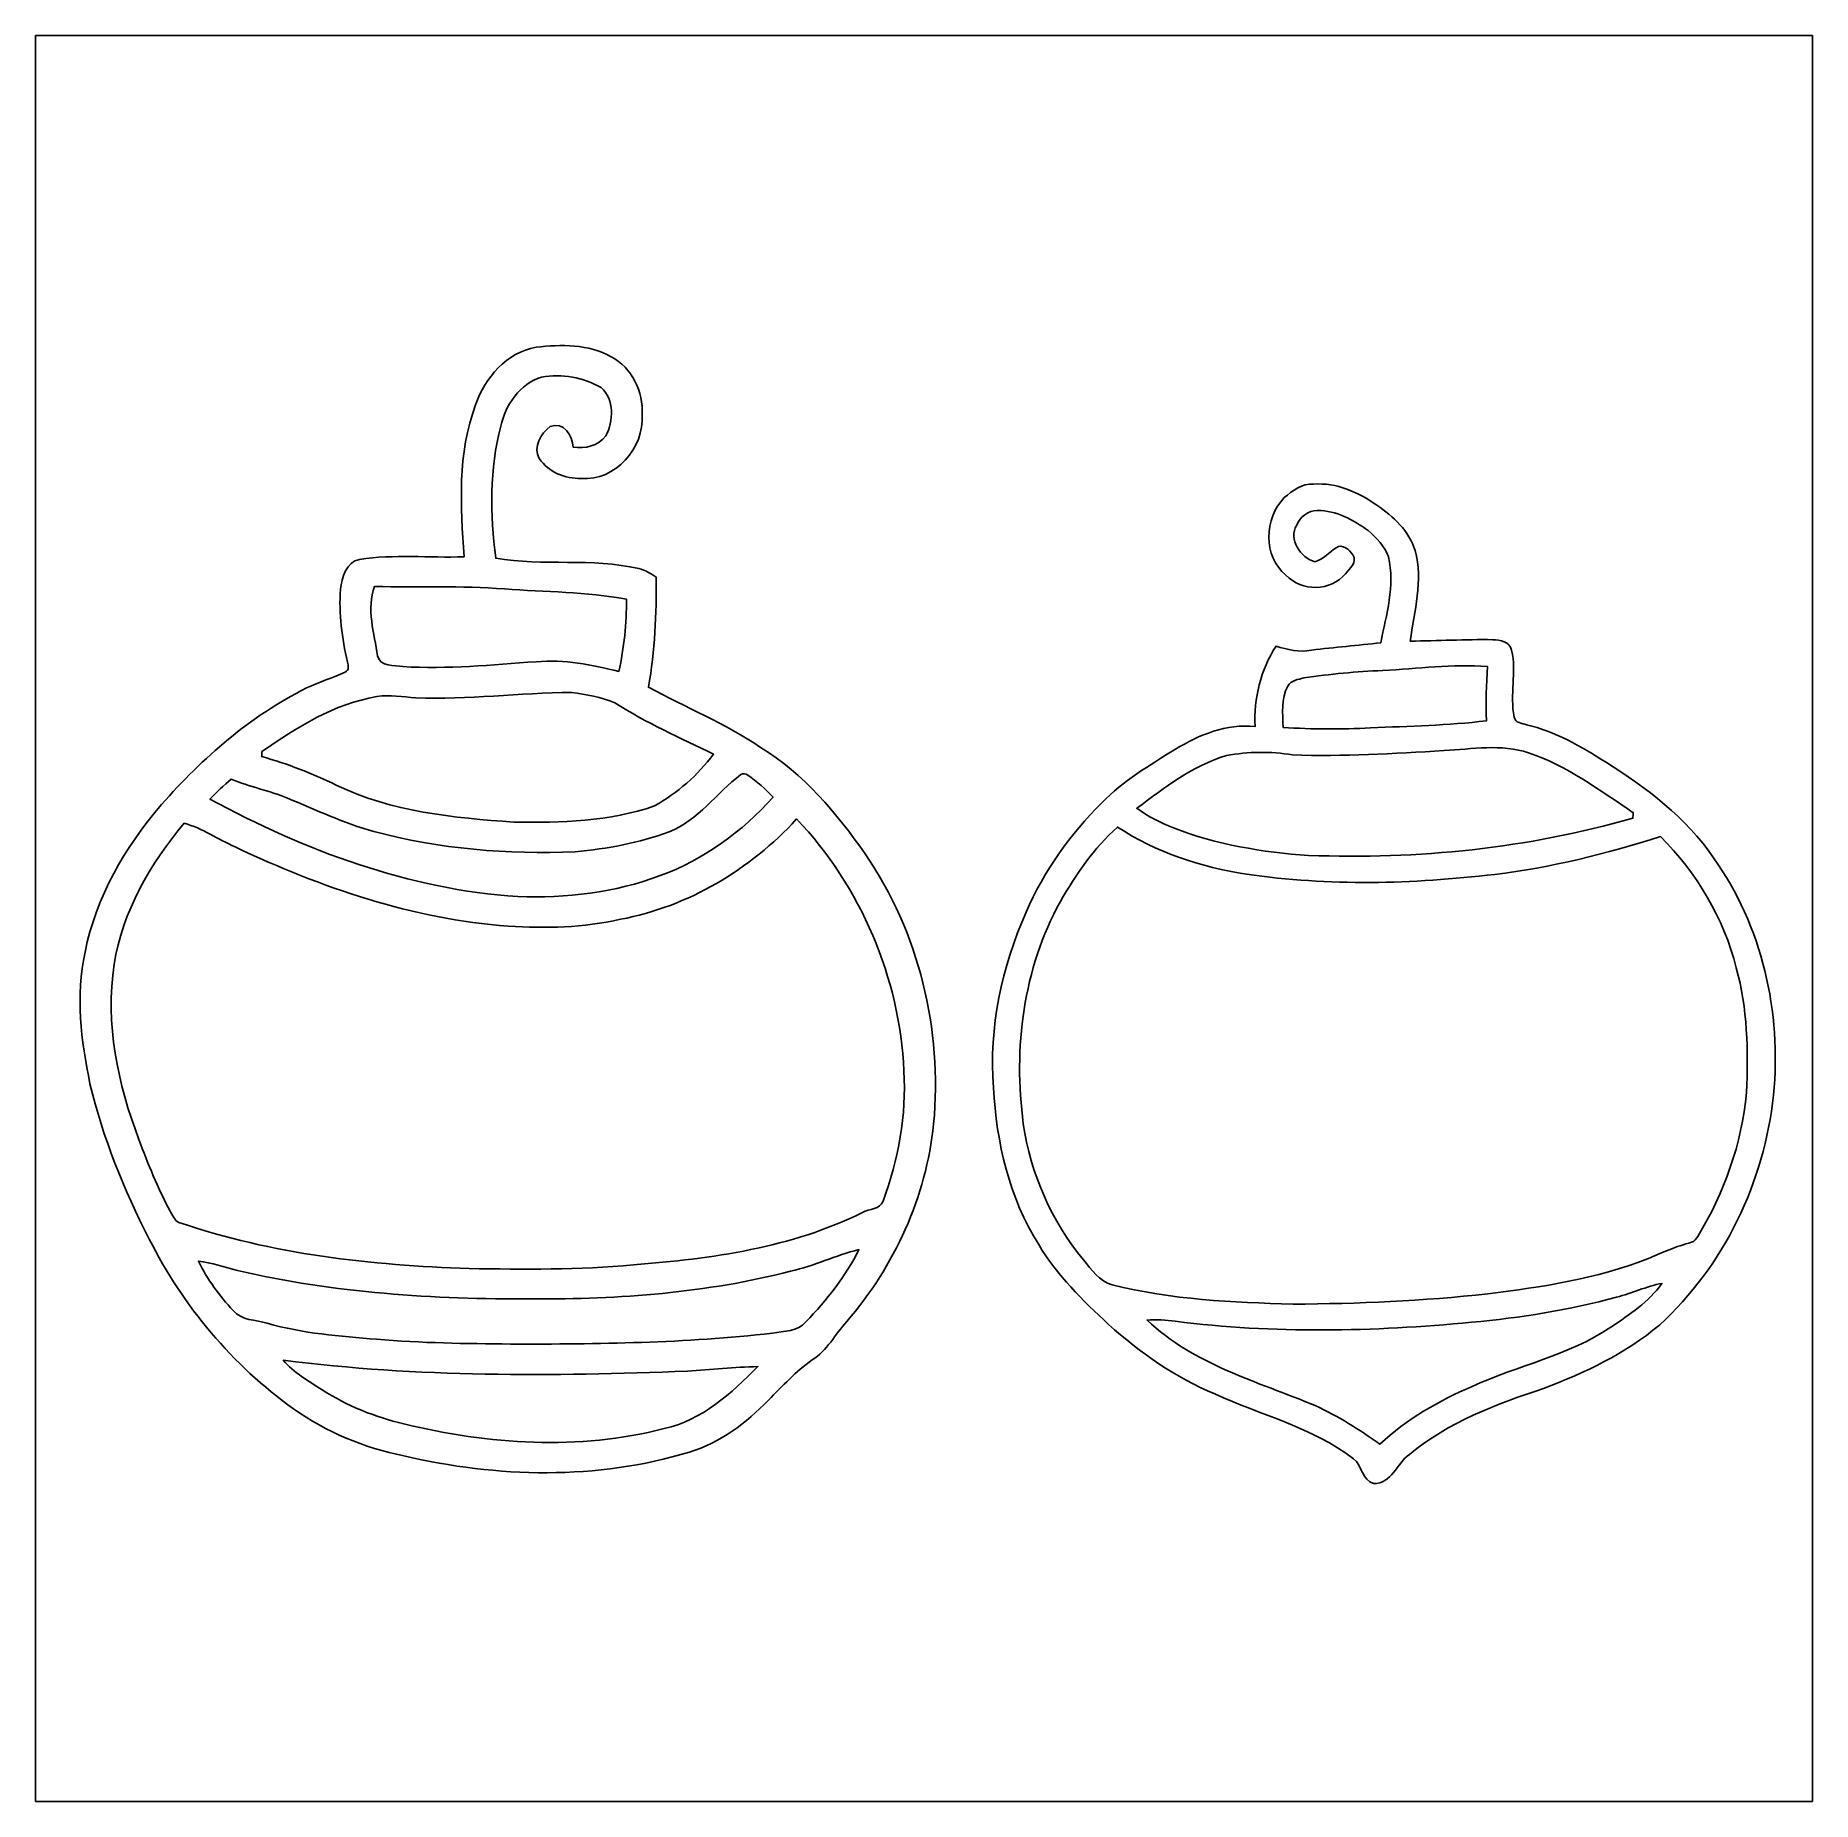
# Model space of a CAD drawing. Header units: centimetres. Extents: x -16.8 to 16.8, y -16.7 to 16.7.
import ezdxf

# ---------------------------------------------------------------- set-up
doc = ezdxf.new("R2010")
doc.units = ezdxf.units.CM
doc.header["$MEASUREMENT"] = 0
doc.layers.add('Layer 1', color=7, linetype='Continuous')

msp = doc.modelspace()

# ---------------------------------------------------------------- linework, layer by layer
at = {"layer": 'Layer 1', "color": 7}
for points, knots in [([(-16.77458, 16.66875), (-16.77458, 16.66875), (16.77458, 16.66875), (16.77458, 16.66875), (16.77458, 16.66875), (16.77458, 16.66875), (16.77458, -16.66875), (16.77458, -16.66875), (16.77458, -16.66875), (16.77458, -16.66875), (-16.77458, -16.66875), (-16.77458, -16.66875), (-16.77458, -16.66875), (-16.77458, -16.66875), (-16.77458, 16.66875), (-16.77458, 16.66875), (-16.77458, 16.66875), (-16.77458, 16.66875), (-16.77458, 16.66875), (-16.77458, 16.66875)], [0, 0, 0, 0, 0.16666667, 0.16666667, 0.16666667, 0.16666667, 0.33333333, 0.33333333, 0.33333333, 0.33333333, 0.5, 0.5, 0.5, 0.5, 0.66666667, 0.66666667, 0.66666667, 0.66666667, 1, 1, 1, 1]), ([(-7.32543, 10.78442), (-7.87647, 10.68599), (-8.29381, 10.20868), (-8.46526, 9.69469), (-8.46526, 9.69469), (-8.81486, 8.78134), (-8.74713, 7.78369), (-8.68433, 6.82801), (-8.68433, 6.82801), (-9.34156, 6.80508), (-10.00654, 6.87917), (-10.65883, 6.77862), (-10.65883, 6.77862), (-10.90471, 6.73382), (-10.99256, 6.43149), (-11.01654, 6.21665), (-11.01654, 6.21665), (-11.05182, 5.75451), (-10.98797, 5.29026), (-10.88461, 4.84046), (-10.88461, 4.84046), (-10.87332, 4.77767), (-10.84615, 4.68207), (-10.92588, 4.65279), (-10.92588, 4.65279), (-11.16259, 4.53637), (-11.42083, 4.47111), (-11.65648, 4.35187), (-11.65648, 4.35187), (-12.71341, 3.82446), (-13.61934, 3.03636), (-14.39474, 2.153), (-14.39474, 2.153), (-15.08125, 1.35149), (-15.63476, 0.40781), (-15.83902, -0.63747), (-15.83902, -0.63747), (-16.02246, -1.45556), (-15.91416, -2.30717), (-15.74694, -3.11856), (-15.74694, -3.11856), (-15.50247, -4.13949), (-15.10806, -5.12022), (-14.62652, -6.05155), (-14.62652, -6.05155), (-13.99117, -7.31626), (-13.05631, -8.43386), (-11.90343, -9.25689), (-11.90343, -9.25689), (-11.28607, -9.70245), (-10.56569, -9.98961), (-9.82274, -10.14412), (-9.82274, -10.14412), (-8.05568, -10.55582), (-6.17361, -10.60626), (-4.42701, -10.07216), (-4.42701, -10.07216), (-3.84775, -9.89965), (-3.35351, -9.52077), (-2.93688, -9.0932), (-2.93688, -9.0932), (-2.673, -8.82932), (-2.42217, -8.54781), (-2.11314, -8.33473), (-2.11314, -8.33473), (-1.83198, -8.15481), (-1.67569, -7.85178), (-1.45768, -7.60906), (-1.45768, -7.60906), (-0.55986, -6.56449), (0.04374, -5.25533), (0.18133, -3.8795), (0.18133, -3.8795), (0.34996, -2.10009), (-0.09454, -0.25964), (-1.10949, 1.21849), (-1.10949, 1.21849), (-1.64712, 1.99214), (-2.27506, 2.73156), (-3.08504, 3.23039), (-3.08504, 3.23039), (-3.75073, 3.68194), (-4.50003, 3.98392), (-5.20453, 4.36668), (-5.20453, 4.36668), (-5.0733, 5.05143), (-5.05248, 5.75063), (-5.05636, 6.44596), (-5.05636, 6.44596), (-5.15938, 6.51051), (-5.26415, 6.57895), (-5.38445, 6.60541), (-5.38445, 6.60541), (-6.27063, 6.8132), (-7.19173, 6.64527), (-8.08531, 6.80156), (-8.08531, 6.80156), (-8.18833, 7.62882), (-8.20349, 8.48466), (-7.99077, 9.29605), (-7.99077, 9.29605), (-7.8994, 9.70104), (-7.63199, 10.09474), (-7.21924, 10.21997), (-7.21924, 10.21997), (-6.83648, 10.29406), (-6.43396, 10.2108), (-6.09635, 10.02242), (-6.09635, 10.02242), (-5.83741, 9.79629), (-5.86423, 9.39094), (-6.00604, 9.11013), (-6.00604, 9.11013), (-6.14927, 8.92528), (-6.40151, 8.8586), (-6.62587, 8.89882), (-6.62587, 8.89882), (-6.63293, 9.11825), (-6.80226, 9.38706), (-7.0612, 9.29005), (-7.0612, 9.29005), (-7.23089, 9.15352), (-7.38681, 8.89811), (-7.26334, 8.68257), (-7.26334, 8.68257), (-7.09401, 8.42857), (-6.77228, 8.30157), (-6.47312, 8.30756), (-6.47312, 8.30756), (-5.82754, 8.25429), (-5.28003, 8.88365), (-5.31954, 9.50701), (-5.31954, 9.50701), (-5.29766, 9.94198), (-5.51145, 10.39954), (-5.90656, 10.60379), (-5.90656, 10.60379), (-6.33236, 10.84686), (-6.85341, 10.8398), (-7.32543, 10.78442), (-7.32543, 10.78442), (-7.32543, 10.78442), (-7.32543, 10.78442), (-7.32543, 10.78442)], [0, 0, 0, 0, 0.02702703, 0.02702703, 0.02702703, 0.02702703, 0.05405405, 0.05405405, 0.05405405, 0.05405405, 0.08108108, 0.08108108, 0.08108108, 0.08108108, 0.10810811, 0.10810811, 0.10810811, 0.10810811, 0.13513514, 0.13513514, 0.13513514, 0.13513514, 0.16216216, 0.16216216, 0.16216216, 0.16216216, 0.18918919, 0.18918919, 0.18918919, 0.18918919, 0.21621622, 0.21621622, 0.21621622, 0.21621622, 0.24324324, 0.24324324, 0.24324324, 0.24324324, 0.27027027, 0.27027027, 0.27027027, 0.27027027, 0.2972973, 0.2972973, 0.2972973, 0.2972973, 0.32432432, 0.32432432, 0.32432432, 0.32432432, 0.35135135, 0.35135135, 0.35135135, 0.35135135, 0.37837838, 0.37837838, 0.37837838, 0.37837838, 0.40540541, 0.40540541, 0.40540541, 0.40540541, 0.43243243, 0.43243243, 0.43243243, 0.43243243, 0.45945946, 0.45945946, 0.45945946, 0.45945946, 0.48648649, 0.48648649, 0.48648649, 0.48648649, 0.51351351, 0.51351351, 0.51351351, 0.51351351, 0.54054054, 0.54054054, 0.54054054, 0.54054054, 0.56756757, 0.56756757, 0.56756757, 0.56756757, 0.59459459, 0.59459459, 0.59459459, 0.59459459, 0.62162162, 0.62162162, 0.62162162, 0.62162162, 0.64864865, 0.64864865, 0.64864865, 0.64864865, 0.67567568, 0.67567568, 0.67567568, 0.67567568, 0.7027027, 0.7027027, 0.7027027, 0.7027027, 0.72972973, 0.72972973, 0.72972973, 0.72972973, 0.75675676, 0.75675676, 0.75675676, 0.75675676, 0.78378378, 0.78378378, 0.78378378, 0.78378378, 0.81081081, 0.81081081, 0.81081081, 0.81081081, 0.83783784, 0.83783784, 0.83783784, 0.83783784, 0.86486486, 0.86486486, 0.86486486, 0.86486486, 0.89189189, 0.89189189, 0.89189189, 0.89189189, 0.91891892, 0.91891892, 0.91891892, 0.91891892, 0.94594595, 0.94594595, 0.94594595, 0.94594595, 1, 1, 1, 1]), ([(6.8012, 7.94491), (6.42161, 7.55862), (6.3948, 6.8326), (6.83472, 6.48229), (6.83472, 6.48229), (7.12787, 6.16444), (7.68174, 6.17784), (7.95867, 6.50558), (7.95867, 6.50558), (8.02746, 6.60541), (8.18938, 6.72853), (8.09872, 6.86259), (8.09872, 6.86259), (8.03522, 6.95642), (7.89728, 7.08519), (7.78369, 6.99735), (7.78369, 6.99735), (7.64646, 6.91515), (7.54027, 6.77792), (7.38187, 6.73523), (7.38187, 6.73523), (7.11447, 6.80438), (6.86858, 7.16245), (7.03721, 7.42632), (7.03721, 7.42632), (7.09718, 7.58719), (7.25558, 7.69937), (7.42597, 7.70184), (7.42597, 7.70184), (7.78369, 7.70819), (8.10225, 7.52299), (8.38482, 7.32543), (8.38482, 7.32543), (8.5404, 7.18749), (8.70338, 7.03051), (8.7697, 6.82801), (8.7697, 6.82801), (8.89529, 6.28403), (8.72949, 5.73617), (8.62224, 5.20418), (8.62224, 5.20418), (8.18656, 5.15796), (7.74982, 5.11916), (7.3152, 5.06518), (7.3152, 5.06518), (7.08836, 5.0232), (6.86117, 5.07189), (6.64598, 5.14209), (6.64598, 5.14209), (6.36023, 4.69159), (6.22124, 4.15713), (6.25052, 3.62338), (6.25052, 3.62338), (5.715, 3.68441), (5.19395, 3.46745), (4.74557, 3.1937), (4.74557, 3.1937), (4.25944, 2.89172), (3.75638, 2.5975), (3.35774, 2.18087), (3.35774, 2.18087), (2.75519, 1.59385), (2.26624, 0.89112), (1.92722, 0.121), (1.92722, 0.121), (1.47355, -0.91722), (1.2192, -2.05811), (1.31198, -3.1944), (1.31198, -3.1944), (1.36842, -4.22592), (1.60761, -5.2765), (2.16782, -6.15703), (2.16782, -6.15703), (2.50896, -6.7377), (2.99791, -7.20619), (3.48439, -7.66339), (3.48439, -7.66339), (4.08199, -8.19644), (4.74557, -8.67092), (5.49169, -8.97255), (5.49169, -8.97255), (6.36482, -9.3793), (7.33354, -9.60473), (8.1093, -10.20022), (8.1093, -10.20022), (8.27264, -10.32545), (8.27087, -10.60873), (8.48783, -10.66765), (8.48783, -10.66765), (8.82438, -10.6747), (8.92881, -10.28806), (9.16376, -10.11661), (9.16376, -10.11661), (9.89753, -9.51054), (10.80206, -9.16481), (11.69811, -8.87518), (11.69811, -8.87518), (12.47422, -8.57532), (13.24504, -8.2169), (13.88357, -7.67468), (13.88357, -7.67468), (15.10771, -6.5592), (15.86547, -4.97558), (16.03763, -3.3341), (16.03763, -3.3341), (16.19567, -1.77412), (15.82491, -0.13653), (14.90627, 1.14653), (14.90627, 1.14653), (14.39157, 1.90994), (13.63521, 2.46803), (12.86757, 2.95522), (12.86757, 2.95522), (12.40508, 3.25226), (11.91719, 3.5306), (11.37744, 3.6576), (11.37744, 3.6576), (11.29312, 3.68088), (11.16048, 3.69394), (11.14213, 3.80294), (11.14213, 3.80294), (11.05747, 4.21852), (11.18976, 4.65208), (11.09521, 5.06413), (11.09521, 5.06413), (11.05711, 5.23134), (10.88002, 5.25321), (10.7375, 5.26344), (10.7375, 5.26344), (10.21856, 5.27332), (9.69962, 5.2391), (9.18104, 5.23769), (9.18104, 5.23769), (9.25901, 5.80214), (9.42552, 6.37575), (9.27417, 6.94478), (9.27417, 6.94478), (9.15917, 7.31555), (8.85966, 7.59178), (8.54851, 7.8045), (8.54851, 7.8045), (8.19997, 8.04439), (7.79074, 8.2356), (7.35612, 8.19926), (7.35612, 8.19926), (7.13811, 8.21372), (6.95642, 8.07791), (6.8012, 7.94491)], [0, 0, 0, 0, 0.02631579, 0.02631579, 0.02631579, 0.02631579, 0.05263158, 0.05263158, 0.05263158, 0.05263158, 0.07894737, 0.07894737, 0.07894737, 0.07894737, 0.10526316, 0.10526316, 0.10526316, 0.10526316, 0.13157895, 0.13157895, 0.13157895, 0.13157895, 0.15789474, 0.15789474, 0.15789474, 0.15789474, 0.18421053, 0.18421053, 0.18421053, 0.18421053, 0.21052632, 0.21052632, 0.21052632, 0.21052632, 0.23684211, 0.23684211, 0.23684211, 0.23684211, 0.26315789, 0.26315789, 0.26315789, 0.26315789, 0.28947368, 0.28947368, 0.28947368, 0.28947368, 0.31578947, 0.31578947, 0.31578947, 0.31578947, 0.34210526, 0.34210526, 0.34210526, 0.34210526, 0.36842105, 0.36842105, 0.36842105, 0.36842105, 0.39473684, 0.39473684, 0.39473684, 0.39473684, 0.42105263, 0.42105263, 0.42105263, 0.42105263, 0.44736842, 0.44736842, 0.44736842, 0.44736842, 0.47368421, 0.47368421, 0.47368421, 0.47368421, 0.5, 0.5, 0.5, 0.5, 0.52631579, 0.52631579, 0.52631579, 0.52631579, 0.55263158, 0.55263158, 0.55263158, 0.55263158, 0.57894737, 0.57894737, 0.57894737, 0.57894737, 0.60526316, 0.60526316, 0.60526316, 0.60526316, 0.63157895, 0.63157895, 0.63157895, 0.63157895, 0.65789474, 0.65789474, 0.65789474, 0.65789474, 0.68421053, 0.68421053, 0.68421053, 0.68421053, 0.71052632, 0.71052632, 0.71052632, 0.71052632, 0.73684211, 0.73684211, 0.73684211, 0.73684211, 0.76315789, 0.76315789, 0.76315789, 0.76315789, 0.78947368, 0.78947368, 0.78947368, 0.78947368, 0.81578947, 0.81578947, 0.81578947, 0.81578947, 0.84210526, 0.84210526, 0.84210526, 0.84210526, 0.86842105, 0.86842105, 0.86842105, 0.86842105, 0.89473684, 0.89473684, 0.89473684, 0.89473684, 0.92105263, 0.92105263, 0.92105263, 0.92105263, 0.94736842, 0.94736842, 0.94736842, 0.94736842, 1, 1, 1, 1]), ([(-10.37343, 6.26851), (-9.55569, 6.25122), (-8.73619, 6.28756), (-7.91951, 6.22053), (-7.91951, 6.22053), (-7.15222, 6.16903), (-6.37681, 6.16091), (-5.61728, 6.03074), (-5.61728, 6.03074), (-5.61199, 5.57071), (-5.66349, 5.11246), (-5.76157, 4.66337), (-5.76157, 4.66337), (-6.27098, 4.79213), (-6.79168, 4.89197), (-7.32049, 4.84752), (-7.32049, 4.84752), (-8.1594, 4.7879), (-9.00007, 4.705), (-9.84179, 4.75474), (-9.84179, 4.75474), (-9.99666, 4.78437), (-10.26901, 4.75051), (-10.31699, 4.95653), (-10.31699, 4.95653), (-10.37802, 5.38127), (-10.53253, 5.8487), (-10.37343, 6.26851)], [0, 0, 0, 0, 0.125, 0.125, 0.125, 0.125, 0.25, 0.25, 0.25, 0.25, 0.375, 0.375, 0.375, 0.375, 0.5, 0.5, 0.5, 0.5, 0.625, 0.625, 0.625, 0.625, 0.75, 0.75, 0.75, 0.75, 1, 1, 1, 1]), ([(8.66105, 4.68207), (9.31968, 4.71523), (9.97726, 4.80695), (10.63837, 4.75862), (10.63837, 4.75862), (10.62672, 4.41713), (10.5985, 4.07494), (10.62108, 3.73309), (10.62108, 3.73309), (9.89506, 3.64384), (9.1627, 3.63291), (8.43315, 3.59833), (8.43315, 3.59833), (7.88211, 3.56941), (7.32931, 3.57046), (6.77898, 3.60786), (6.77898, 3.60786), (6.77369, 3.86786), (6.73629, 4.15043), (6.86999, 4.3875), (6.86999, 4.3875), (6.92997, 4.49474), (7.06296, 4.51414), (7.17232, 4.54096), (7.17232, 4.54096), (7.66551, 4.61433), (8.16257, 4.66302), (8.66105, 4.68207)], [0, 0, 0, 0, 0.125, 0.125, 0.125, 0.125, 0.25, 0.25, 0.25, 0.25, 0.375, 0.375, 0.375, 0.375, 0.5, 0.5, 0.5, 0.5, 0.625, 0.625, 0.625, 0.625, 0.75, 0.75, 0.75, 0.75, 1, 1, 1, 1]), ([(-9.59697, 4.16842), (-8.61448, 4.1208), (-7.63623, 4.26544), (-6.65445, 4.26755), (-6.65445, 4.26755), (-6.37822, 4.22487), (-6.09459, 4.17971), (-5.83459, 4.07247), (-5.83459, 4.07247), (-5.24581, 3.69006), (-4.59987, 3.40995), (-3.97122, 3.10092), (-3.97122, 3.10092), (-4.26755, 2.70651), (-4.65914, 2.37067), (-5.08776, 2.12584), (-5.08776, 2.12584), (-5.93584, 1.8288), (-6.85447, 1.80552), (-7.74383, 1.82139), (-7.74383, 1.82139), (-8.88294, 1.90006), (-10.05558, 2.01013), (-11.09663, 2.51848), (-11.09663, 2.51848), (-11.54994, 2.7365), (-12.01879, 2.92453), (-12.50491, 3.05647), (-12.50491, 3.05647), (-12.5035, 3.07975), (-12.50103, 3.12667), (-12.49962, 3.14995), (-12.49962, 3.14995), (-11.84416, 3.61527), (-11.13473, 4.04954), (-10.33004, 4.19029), (-10.33004, 4.19029), (-10.08556, 4.22839), (-9.84144, 4.18112), (-9.59697, 4.16842)], [0, 0, 0, 0, 0.09090909, 0.09090909, 0.09090909, 0.09090909, 0.18181818, 0.18181818, 0.18181818, 0.18181818, 0.27272727, 0.27272727, 0.27272727, 0.27272727, 0.36363636, 0.36363636, 0.36363636, 0.36363636, 0.45454545, 0.45454545, 0.45454545, 0.45454545, 0.54545455, 0.54545455, 0.54545455, 0.54545455, 0.63636364, 0.63636364, 0.63636364, 0.63636364, 0.72727273, 0.72727273, 0.72727273, 0.72727273, 0.81818182, 0.81818182, 0.81818182, 0.81818182, 1, 1, 1, 1]), ([(9.82027, 3.16865), (10.34979, 3.19969), (10.89907, 3.30024), (11.41589, 3.12843), (11.41589, 3.12843), (12.13908, 2.88078), (12.7635, 2.42041), (13.3918, 1.99743), (13.3918, 1.99743), (13.38968, 1.97203), (13.3858, 1.92158), (13.38404, 1.89618), (13.38404, 1.89618), (11.40001, 1.32362), (9.32145, 1.11054), (7.26087, 1.19204), (7.26087, 1.19204), (6.39269, 1.24813), (5.52344, 1.39735), (4.70888, 1.70921), (4.70888, 1.70921), (4.46687, 1.8094), (4.22698, 1.92193), (4.01814, 2.08104), (4.01814, 2.08104), (4.5399, 2.47333), (5.07541, 2.88678), (5.709, 3.07587), (5.709, 3.07587), (6.12034, 3.14854), (6.54544, 3.16159), (6.95748, 3.08681), (6.95748, 3.08681), (7.9121, 3.05682), (8.86742, 3.11256), (9.82027, 3.16865)], [0, 0, 0, 0, 0.1, 0.1, 0.1, 0.1, 0.2, 0.2, 0.2, 0.2, 0.3, 0.3, 0.3, 0.3, 0.4, 0.4, 0.4, 0.4, 0.5, 0.5, 0.5, 0.5, 0.6, 0.6, 0.6, 0.6, 0.7, 0.7, 0.7, 0.7, 0.8, 0.8, 0.8, 0.8, 1, 1, 1, 1]), ([(-3.45722, 2.71709), (-3.41948, 2.74673), (-3.36303, 2.73121), (-3.32669, 2.70616), (-3.32669, 2.70616), (-3.14995, 2.58833), (-2.99297, 2.44334), (-2.84833, 2.28776), (-2.84833, 2.28776), (-3.43253, 1.64147), (-4.15784, 1.11054), (-4.97946, 0.81139), (-4.97946, 0.81139), (-5.83318, 0.48507), (-6.75958, 0.38347), (-7.66833, 0.4124), (-7.66833, 0.4124), (-9.71903, 0.55033), (-11.68859, 1.27917), (-13.48211, 2.2539), (-13.48211, 2.2539), (-13.35511, 2.38654), (-13.21999, 2.51072), (-13.08135, 2.63066), (-13.08135, 2.63066), (-12.73634, 2.48285), (-12.36169, 2.41829), (-12.01526, 2.27259), (-12.01526, 2.27259), (-11.47868, 2.04893), (-10.95058, 1.7974), (-10.38754, 1.64359), (-10.38754, 1.64359), (-9.15141, 1.30986), (-7.86059, 1.20579), (-6.58389, 1.26083), (-6.58389, 1.26083), (-5.9817, 1.31269), (-5.38198, 1.43051), (-4.81259, 1.63513), (-4.81259, 1.63513), (-4.25873, 1.85385), (-3.92077, 2.37031), (-3.45722, 2.71709)], [0, 0, 0, 0, 0.08333333, 0.08333333, 0.08333333, 0.08333333, 0.16666667, 0.16666667, 0.16666667, 0.16666667, 0.25, 0.25, 0.25, 0.25, 0.33333333, 0.33333333, 0.33333333, 0.33333333, 0.41666667, 0.41666667, 0.41666667, 0.41666667, 0.5, 0.5, 0.5, 0.5, 0.58333333, 0.58333333, 0.58333333, 0.58333333, 0.66666667, 0.66666667, 0.66666667, 0.66666667, 0.75, 0.75, 0.75, 0.75, 0.83333333, 0.83333333, 0.83333333, 0.83333333, 1, 1, 1, 1]), ([(-5.73264, -0.01482), (-4.451, 0.22472), (-3.28119, 0.92146), (-2.40453, 1.87854), (-2.40453, 1.87854), (-1.19345, 0.6036), (-0.45861, -1.11866), (-0.37924, -2.8762), (-0.37924, -2.8762), (-0.32808, -3.71087), (-0.48436, -4.55119), (-0.77223, -5.33329), (-0.77223, -5.33329), (-0.82656, -5.49663), (-1.03293, -5.47546), (-1.1624, -5.54919), (-1.1624, -5.54919), (-2.5019, -6.217), (-4.01144, -6.42197), (-5.48711, -6.53909), (-5.48711, -6.53909), (-6.51863, -6.6354), (-7.55579, -6.6227), (-8.59049, -6.60788), (-8.59049, -6.60788), (-10.44081, -6.54367), (-12.30912, -6.34259), (-14.06772, -5.73652), (-14.06772, -5.73652), (-14.15803, -5.70301), (-14.18343, -5.59259), (-14.23564, -5.52238), (-14.23564, -5.52238), (-14.46742, -5.08776), (-14.65192, -4.62986), (-14.82408, -4.16913), (-14.82408, -4.16913), (-15.2213, -3.12385), (-15.46225, -1.98296), (-15.29045, -0.86501), (-15.29045, -0.86501), (-15.13134, 0.13582), (-14.60923, 1.03011), (-13.96965, 1.79881), (-13.96965, 1.79881), (-13.62498, 1.70356), (-13.33006, 1.49507), (-13.00621, 1.35149), (-13.00621, 1.35149), (-11.38379, 0.57961), (-9.64918, -0.00953), (-7.84825, -0.14711), (-7.84825, -0.14711), (-7.14093, -0.18803), (-6.42585, -0.17463), (-5.73264, -0.01482)], [0, 0, 0, 0, 0.06666667, 0.06666667, 0.06666667, 0.06666667, 0.13333333, 0.13333333, 0.13333333, 0.13333333, 0.2, 0.2, 0.2, 0.2, 0.26666667, 0.26666667, 0.26666667, 0.26666667, 0.33333333, 0.33333333, 0.33333333, 0.33333333, 0.4, 0.4, 0.4, 0.4, 0.46666667, 0.46666667, 0.46666667, 0.46666667, 0.53333333, 0.53333333, 0.53333333, 0.53333333, 0.6, 0.6, 0.6, 0.6, 0.66666667, 0.66666667, 0.66666667, 0.66666667, 0.73333333, 0.73333333, 0.73333333, 0.73333333, 0.8, 0.8, 0.8, 0.8, 0.86666667, 0.86666667, 0.86666667, 0.86666667, 1, 1, 1, 1]), ([(2.57528, 0.31997), (2.86456, 0.83538), (3.21345, 1.32609), (3.65054, 1.7272), (3.65054, 1.7272), (4.38291, 1.24672), (5.22817, 0.96943), (6.09036, 0.83785), (6.09036, 0.83785), (7.64117, 0.60854), (9.22267, 0.65017), (10.7763, 0.83326), (10.7763, 0.83326), (11.84063, 0.95885), (12.88274, 1.22484), (13.90297, 1.54728), (13.90297, 1.54728), (14.58983, 0.86819), (15.09536, 0.00635), (15.33701, -0.92992), (15.33701, -0.92992), (15.54727, -1.69545), (15.56667, -2.49908), (15.52681, -3.28754), (15.52681, -3.28754), (15.44532, -4.24991), (15.10559, -5.17878), (14.60994, -6.00393), (14.60994, -6.00393), (14.57889, -6.04661), (14.54714, -6.09776), (14.49282, -6.11223), (14.49282, -6.11223), (14.20389, -6.18702), (13.9319, -6.30978), (13.65814, -6.42585), (13.65814, -6.42585), (12.69577, -6.80085), (11.66777, -6.95925), (10.64754, -7.08342), (10.64754, -7.08342), (9.42552, -7.2203), (8.19609, -7.27428), (6.96701, -7.27922), (6.96701, -7.27922), (5.82366, -7.24535), (4.6676, -7.19808), (3.55388, -6.91444), (3.55388, -6.91444), (3.30835, -6.85341), (3.16548, -6.62446), (3.0099, -6.4449), (3.0099, -6.4449), (2.40453, -5.71394), (2.01119, -4.81295), (1.87537, -3.87456), (1.87537, -3.87456), (1.68451, -2.45181), (1.87184, -0.9458), (2.57528, 0.31997)], [0, 0, 0, 0, 0.0625, 0.0625, 0.0625, 0.0625, 0.125, 0.125, 0.125, 0.125, 0.1875, 0.1875, 0.1875, 0.1875, 0.25, 0.25, 0.25, 0.25, 0.3125, 0.3125, 0.3125, 0.3125, 0.375, 0.375, 0.375, 0.375, 0.4375, 0.4375, 0.4375, 0.4375, 0.5, 0.5, 0.5, 0.5, 0.5625, 0.5625, 0.5625, 0.5625, 0.625, 0.625, 0.625, 0.625, 0.6875, 0.6875, 0.6875, 0.6875, 0.75, 0.75, 0.75, 0.75, 0.8125, 0.8125, 0.8125, 0.8125, 0.875, 0.875, 0.875, 0.875, 1, 1, 1, 1]), ([(-2.51778, -6.65833), (-2.0761, -6.55955), (-1.66617, -6.35741), (-1.22767, -6.25087), (-1.22767, -6.25087), (-1.47955, -6.75781), (-1.83833, -7.20725), (-2.22991, -7.61294), (-2.22991, -7.61294), (-2.38372, -7.80344), (-2.64548, -7.78757), (-2.8635, -7.82849), (-2.8635, -7.82849), (-4.50356, -8.01652), (-6.15738, -8.03557), (-7.80662, -8.03451), (-7.80662, -8.03451), (-8.64976, -8.02393), (-9.49431, -8.01687), (-10.33498, -7.94279), (-10.33498, -7.94279), (-11.02889, -7.88987), (-11.72916, -7.83272), (-12.40084, -7.6394), (-12.40084, -7.6394), (-12.61886, -7.57237), (-12.88486, -7.59425), (-13.04431, -7.40092), (-13.04431, -7.40092), (-13.30607, -7.12399), (-13.5315, -6.80826), (-13.70083, -6.46677), (-13.70083, -6.46677), (-13.44824, -6.49958), (-13.208, -6.58707), (-12.9607, -6.64386), (-12.9607, -6.64386), (-11.13825, -7.07178), (-9.25795, -7.1882), (-7.39069, -7.18114), (-7.39069, -7.18114), (-5.75557, -7.18855), (-4.10528, -7.06826), (-2.51778, -6.65833)], [0, 0, 0, 0, 0.08333333, 0.08333333, 0.08333333, 0.08333333, 0.16666667, 0.16666667, 0.16666667, 0.16666667, 0.25, 0.25, 0.25, 0.25, 0.33333333, 0.33333333, 0.33333333, 0.33333333, 0.41666667, 0.41666667, 0.41666667, 0.41666667, 0.5, 0.5, 0.5, 0.5, 0.58333333, 0.58333333, 0.58333333, 0.58333333, 0.66666667, 0.66666667, 0.66666667, 0.66666667, 0.75, 0.75, 0.75, 0.75, 0.83333333, 0.83333333, 0.83333333, 0.83333333, 1, 1, 1, 1]), ([(13.07571, -7.1501), (13.36569, -7.07708), (13.63768, -6.94231), (13.93331, -6.88799), (13.93331, -6.88799), (13.68496, -7.23653), (13.31948, -7.47924), (12.96882, -7.71313), (12.96882, -7.71313), (12.17401, -8.25218), (11.21445, -8.43668), (10.35226, -8.83426), (10.35226, -8.83426), (9.71797, -9.10202), (9.1119, -9.45092), (8.60848, -9.9247), (8.60848, -9.9247), (8.22043, -9.65129), (7.81967, -9.39306), (7.38646, -9.19656), (7.38646, -9.19656), (6.29109, -8.73795), (5.09482, -8.42222), (4.21217, -7.58119), (4.21217, -7.58119), (4.38926, -7.57237), (4.56882, -7.5752), (4.74486, -7.60307), (4.74486, -7.60307), (6.60012, -7.84154), (8.48042, -7.79745), (10.33956, -7.62353), (10.33956, -7.62353), (11.26243, -7.54062), (12.1793, -7.38646), (13.07571, -7.1501)], [0, 0, 0, 0, 0.1, 0.1, 0.1, 0.1, 0.2, 0.2, 0.2, 0.2, 0.3, 0.3, 0.3, 0.3, 0.4, 0.4, 0.4, 0.4, 0.5, 0.5, 0.5, 0.5, 0.6, 0.6, 0.6, 0.6, 0.7, 0.7, 0.7, 0.7, 0.8, 0.8, 0.8, 0.8, 1, 1, 1, 1]), ([(-12.09781, -8.33931), (-9.56839, -8.66175), (-7.01075, -8.64658), (-4.46723, -8.54428), (-4.46723, -8.54428), (-4.02414, -8.51323), (-3.5814, -8.46667), (-3.13655, -8.45891), (-3.13655, -8.45891), (-3.63608, -8.96056), (-4.19453, -9.47455), (-4.90784, -9.63048), (-4.90784, -9.63048), (-6.51757, -10.04852), (-8.21902, -9.92999), (-9.82204, -9.54088), (-9.82204, -9.54088), (-10.36743, -9.41211), (-10.89343, -9.19833), (-11.36579, -8.8967), (-11.36579, -8.8967), (-11.62191, -8.72984), (-11.89849, -8.57603), (-12.09781, -8.33931)], [0, 0, 0, 0, 0.14285714, 0.14285714, 0.14285714, 0.14285714, 0.28571429, 0.28571429, 0.28571429, 0.28571429, 0.42857143, 0.42857143, 0.42857143, 0.42857143, 0.57142857, 0.57142857, 0.57142857, 0.57142857, 0.71428571, 0.71428571, 0.71428571, 0.71428571, 1, 1, 1, 1])]:
    msp.add_open_spline(points, degree=3, knots=knots, dxfattribs=at)
at = {"layer": 'Layer 1', "color": 251}
for points, knots in [([(-7.32543, 10.78442), (-6.85341, 10.8398), (-6.33236, 10.84686), (-5.90656, 10.60379), (-5.90656, 10.60379), (-5.51145, 10.39954), (-5.29766, 9.94198), (-5.31954, 9.50701), (-5.31954, 9.50701), (-5.28003, 8.88365), (-5.82754, 8.25429), (-6.47312, 8.30756), (-6.47312, 8.30756), (-6.77228, 8.30157), (-7.09401, 8.42857), (-7.26334, 8.68257), (-7.26334, 8.68257), (-7.38681, 8.89811), (-7.23089, 9.15352), (-7.0612, 9.29005), (-7.0612, 9.29005), (-6.80226, 9.38706), (-6.63293, 9.11825), (-6.62587, 8.89882), (-6.62587, 8.89882), (-6.40151, 8.8586), (-6.14927, 8.92528), (-6.00604, 9.11013), (-6.00604, 9.11013), (-5.86423, 9.39094), (-5.83741, 9.79629), (-6.09635, 10.02242), (-6.09635, 10.02242), (-6.43396, 10.2108), (-6.83648, 10.29406), (-7.21924, 10.21997), (-7.21924, 10.21997), (-7.63199, 10.09474), (-7.8994, 9.70104), (-7.99077, 9.29605), (-7.99077, 9.29605), (-8.20349, 8.48466), (-8.18833, 7.62882), (-8.08531, 6.80156), (-8.08531, 6.80156), (-7.19173, 6.64527), (-6.27063, 6.8132), (-5.38445, 6.60541), (-5.38445, 6.60541), (-5.26415, 6.57895), (-5.15938, 6.51051), (-5.05636, 6.44596), (-5.05636, 6.44596), (-5.05248, 5.75063), (-5.0733, 5.05143), (-5.20453, 4.36668), (-5.20453, 4.36668), (-4.50003, 3.98392), (-3.75073, 3.68194), (-3.08504, 3.23039), (-3.08504, 3.23039), (-2.27506, 2.73156), (-1.64712, 1.99214), (-1.10949, 1.21849), (-1.10949, 1.21849), (-0.09454, -0.25964), (0.34996, -2.10009), (0.18133, -3.8795), (0.18133, -3.8795), (0.04374, -5.25533), (-0.55986, -6.56449), (-1.45768, -7.60906), (-1.45768, -7.60906), (-1.67569, -7.85178), (-1.83198, -8.15481), (-2.11314, -8.33473), (-2.11314, -8.33473), (-2.42217, -8.54781), (-2.673, -8.82932), (-2.93688, -9.0932), (-2.93688, -9.0932), (-3.35351, -9.52077), (-3.84775, -9.89965), (-4.42701, -10.07216), (-4.42701, -10.07216), (-6.17361, -10.60626), (-8.05568, -10.55582), (-9.82274, -10.14412), (-9.82274, -10.14412), (-10.56569, -9.98961), (-11.28607, -9.70245), (-11.90343, -9.25689), (-11.90343, -9.25689), (-13.05631, -8.43386), (-13.99117, -7.31626), (-14.62652, -6.05155), (-14.62652, -6.05155), (-15.10806, -5.12022), (-15.50247, -4.13949), (-15.74694, -3.11856), (-15.74694, -3.11856), (-15.91416, -2.30717), (-16.02246, -1.45556), (-15.83902, -0.63747), (-15.83902, -0.63747), (-15.63476, 0.40781), (-15.08125, 1.35149), (-14.39474, 2.153), (-14.39474, 2.153), (-13.61934, 3.03636), (-12.71341, 3.82446), (-11.65648, 4.35187), (-11.65648, 4.35187), (-11.42083, 4.47111), (-11.16259, 4.53637), (-10.92588, 4.65279), (-10.92588, 4.65279), (-10.84615, 4.68207), (-10.87332, 4.77767), (-10.88461, 4.84046), (-10.88461, 4.84046), (-10.98797, 5.29026), (-11.05182, 5.75451), (-11.01654, 6.21665), (-11.01654, 6.21665), (-10.99256, 6.43149), (-10.90471, 6.73382), (-10.65883, 6.77862), (-10.65883, 6.77862), (-10.00654, 6.87917), (-9.34156, 6.80508), (-8.68433, 6.82801), (-8.68433, 6.82801), (-8.74713, 7.78369), (-8.81486, 8.78134), (-8.46526, 9.69469), (-8.46526, 9.69469), (-8.29381, 10.20868), (-7.87647, 10.68599), (-7.32543, 10.78442), (-7.32543, 10.78442), (-7.32543, 10.78442), (-7.32543, 10.78442), (-7.32543, 10.78442)], [0, 0, 0, 0, 0.02702703, 0.02702703, 0.02702703, 0.02702703, 0.05405405, 0.05405405, 0.05405405, 0.05405405, 0.08108108, 0.08108108, 0.08108108, 0.08108108, 0.10810811, 0.10810811, 0.10810811, 0.10810811, 0.13513514, 0.13513514, 0.13513514, 0.13513514, 0.16216216, 0.16216216, 0.16216216, 0.16216216, 0.18918919, 0.18918919, 0.18918919, 0.18918919, 0.21621622, 0.21621622, 0.21621622, 0.21621622, 0.24324324, 0.24324324, 0.24324324, 0.24324324, 0.27027027, 0.27027027, 0.27027027, 0.27027027, 0.2972973, 0.2972973, 0.2972973, 0.2972973, 0.32432432, 0.32432432, 0.32432432, 0.32432432, 0.35135135, 0.35135135, 0.35135135, 0.35135135, 0.37837838, 0.37837838, 0.37837838, 0.37837838, 0.40540541, 0.40540541, 0.40540541, 0.40540541, 0.43243243, 0.43243243, 0.43243243, 0.43243243, 0.45945946, 0.45945946, 0.45945946, 0.45945946, 0.48648649, 0.48648649, 0.48648649, 0.48648649, 0.51351351, 0.51351351, 0.51351351, 0.51351351, 0.54054054, 0.54054054, 0.54054054, 0.54054054, 0.56756757, 0.56756757, 0.56756757, 0.56756757, 0.59459459, 0.59459459, 0.59459459, 0.59459459, 0.62162162, 0.62162162, 0.62162162, 0.62162162, 0.64864865, 0.64864865, 0.64864865, 0.64864865, 0.67567568, 0.67567568, 0.67567568, 0.67567568, 0.7027027, 0.7027027, 0.7027027, 0.7027027, 0.72972973, 0.72972973, 0.72972973, 0.72972973, 0.75675676, 0.75675676, 0.75675676, 0.75675676, 0.78378378, 0.78378378, 0.78378378, 0.78378378, 0.81081081, 0.81081081, 0.81081081, 0.81081081, 0.83783784, 0.83783784, 0.83783784, 0.83783784, 0.86486486, 0.86486486, 0.86486486, 0.86486486, 0.89189189, 0.89189189, 0.89189189, 0.89189189, 0.91891892, 0.91891892, 0.91891892, 0.91891892, 0.94594595, 0.94594595, 0.94594595, 0.94594595, 1, 1, 1, 1]), ([(6.8012, 7.94491), (6.95642, 8.07791), (7.13811, 8.21372), (7.35612, 8.19926), (7.35612, 8.19926), (7.79074, 8.2356), (8.19997, 8.04439), (8.54851, 7.8045), (8.54851, 7.8045), (8.85966, 7.59178), (9.15917, 7.31555), (9.27417, 6.94478), (9.27417, 6.94478), (9.42552, 6.37575), (9.25901, 5.80214), (9.18104, 5.23769), (9.18104, 5.23769), (9.69962, 5.2391), (10.21856, 5.27332), (10.7375, 5.26344), (10.7375, 5.26344), (10.88002, 5.25321), (11.05711, 5.23134), (11.09521, 5.06413), (11.09521, 5.06413), (11.18976, 4.65208), (11.05747, 4.21852), (11.14213, 3.80294), (11.14213, 3.80294), (11.16048, 3.69394), (11.29312, 3.68088), (11.37744, 3.6576), (11.37744, 3.6576), (11.91719, 3.5306), (12.40508, 3.25226), (12.86757, 2.95522), (12.86757, 2.95522), (13.63521, 2.46803), (14.39157, 1.90994), (14.90627, 1.14653), (14.90627, 1.14653), (15.82491, -0.13653), (16.19567, -1.77412), (16.03763, -3.3341), (16.03763, -3.3341), (15.86547, -4.97558), (15.10771, -6.5592), (13.88357, -7.67468), (13.88357, -7.67468), (13.24504, -8.2169), (12.47422, -8.57532), (11.69811, -8.87518), (11.69811, -8.87518), (10.80206, -9.16481), (9.89753, -9.51054), (9.16376, -10.11661), (9.16376, -10.11661), (8.92881, -10.28806), (8.82438, -10.6747), (8.48783, -10.66765), (8.48783, -10.66765), (8.27087, -10.60873), (8.27264, -10.32545), (8.1093, -10.20022), (8.1093, -10.20022), (7.33354, -9.60473), (6.36482, -9.3793), (5.49169, -8.97255), (5.49169, -8.97255), (4.74557, -8.67092), (4.08199, -8.19644), (3.48439, -7.66339), (3.48439, -7.66339), (2.99791, -7.20619), (2.50896, -6.7377), (2.16782, -6.15703), (2.16782, -6.15703), (1.60761, -5.2765), (1.36842, -4.22592), (1.31198, -3.1944), (1.31198, -3.1944), (1.2192, -2.05811), (1.47355, -0.91722), (1.92722, 0.121), (1.92722, 0.121), (2.26624, 0.89112), (2.75519, 1.59385), (3.35774, 2.18087), (3.35774, 2.18087), (3.75638, 2.5975), (4.25944, 2.89172), (4.74557, 3.1937), (4.74557, 3.1937), (5.19395, 3.46745), (5.715, 3.68441), (6.25052, 3.62338), (6.25052, 3.62338), (6.22124, 4.15713), (6.36023, 4.69159), (6.64598, 5.14209), (6.64598, 5.14209), (6.86117, 5.07189), (7.08836, 5.0232), (7.3152, 5.06518), (7.3152, 5.06518), (7.74982, 5.11916), (8.18656, 5.15796), (8.62224, 5.20418), (8.62224, 5.20418), (8.72949, 5.73617), (8.89529, 6.28403), (8.7697, 6.82801), (8.7697, 6.82801), (8.70338, 7.03051), (8.5404, 7.18749), (8.38482, 7.32543), (8.38482, 7.32543), (8.10225, 7.52299), (7.78369, 7.70819), (7.42597, 7.70184), (7.42597, 7.70184), (7.25558, 7.69937), (7.09718, 7.58719), (7.03721, 7.42632), (7.03721, 7.42632), (6.86858, 7.16245), (7.11447, 6.80438), (7.38187, 6.73523), (7.38187, 6.73523), (7.54027, 6.77792), (7.64646, 6.91515), (7.78369, 6.99735), (7.78369, 6.99735), (7.89728, 7.08519), (8.03522, 6.95642), (8.09872, 6.86259), (8.09872, 6.86259), (8.18938, 6.72853), (8.02746, 6.60541), (7.95867, 6.50558), (7.95867, 6.50558), (7.68174, 6.17784), (7.12787, 6.16444), (6.83472, 6.48229), (6.83472, 6.48229), (6.3948, 6.8326), (6.42161, 7.55862), (6.8012, 7.94491), (6.8012, 7.94491), (6.8012, 7.94491), (6.8012, 7.94491), (6.8012, 7.94491)], [0, 0, 0, 0, 0.02564103, 0.02564103, 0.02564103, 0.02564103, 0.05128205, 0.05128205, 0.05128205, 0.05128205, 0.07692308, 0.07692308, 0.07692308, 0.07692308, 0.1025641, 0.1025641, 0.1025641, 0.1025641, 0.12820513, 0.12820513, 0.12820513, 0.12820513, 0.15384615, 0.15384615, 0.15384615, 0.15384615, 0.17948718, 0.17948718, 0.17948718, 0.17948718, 0.20512821, 0.20512821, 0.20512821, 0.20512821, 0.23076923, 0.23076923, 0.23076923, 0.23076923, 0.25641026, 0.25641026, 0.25641026, 0.25641026, 0.28205128, 0.28205128, 0.28205128, 0.28205128, 0.30769231, 0.30769231, 0.30769231, 0.30769231, 0.33333333, 0.33333333, 0.33333333, 0.33333333, 0.35897436, 0.35897436, 0.35897436, 0.35897436, 0.38461538, 0.38461538, 0.38461538, 0.38461538, 0.41025641, 0.41025641, 0.41025641, 0.41025641, 0.43589744, 0.43589744, 0.43589744, 0.43589744, 0.46153846, 0.46153846, 0.46153846, 0.46153846, 0.48717949, 0.48717949, 0.48717949, 0.48717949, 0.51282051, 0.51282051, 0.51282051, 0.51282051, 0.53846154, 0.53846154, 0.53846154, 0.53846154, 0.56410256, 0.56410256, 0.56410256, 0.56410256, 0.58974359, 0.58974359, 0.58974359, 0.58974359, 0.61538462, 0.61538462, 0.61538462, 0.61538462, 0.64102564, 0.64102564, 0.64102564, 0.64102564, 0.66666667, 0.66666667, 0.66666667, 0.66666667, 0.69230769, 0.69230769, 0.69230769, 0.69230769, 0.71794872, 0.71794872, 0.71794872, 0.71794872, 0.74358974, 0.74358974, 0.74358974, 0.74358974, 0.76923077, 0.76923077, 0.76923077, 0.76923077, 0.79487179, 0.79487179, 0.79487179, 0.79487179, 0.82051282, 0.82051282, 0.82051282, 0.82051282, 0.84615385, 0.84615385, 0.84615385, 0.84615385, 0.87179487, 0.87179487, 0.87179487, 0.87179487, 0.8974359, 0.8974359, 0.8974359, 0.8974359, 0.92307692, 0.92307692, 0.92307692, 0.92307692, 0.94871795, 0.94871795, 0.94871795, 0.94871795, 1, 1, 1, 1]), ([(-10.37343, 6.26851), (-10.53253, 5.8487), (-10.37802, 5.38127), (-10.31699, 4.95653), (-10.31699, 4.95653), (-10.26901, 4.75051), (-9.99666, 4.78437), (-9.84179, 4.75474), (-9.84179, 4.75474), (-9.00007, 4.705), (-8.1594, 4.7879), (-7.32049, 4.84752), (-7.32049, 4.84752), (-6.79168, 4.89197), (-6.27098, 4.79213), (-5.76157, 4.66337), (-5.76157, 4.66337), (-5.66349, 5.11246), (-5.61199, 5.57071), (-5.61728, 6.03074), (-5.61728, 6.03074), (-6.37681, 6.16091), (-7.15222, 6.16903), (-7.91951, 6.22053), (-7.91951, 6.22053), (-8.73619, 6.28756), (-9.55569, 6.25122), (-10.37343, 6.26851), (-10.37343, 6.26851), (-10.37343, 6.26851), (-10.37343, 6.26851), (-10.37343, 6.26851)], [0, 0, 0, 0, 0.11111111, 0.11111111, 0.11111111, 0.11111111, 0.22222222, 0.22222222, 0.22222222, 0.22222222, 0.33333333, 0.33333333, 0.33333333, 0.33333333, 0.44444444, 0.44444444, 0.44444444, 0.44444444, 0.55555556, 0.55555556, 0.55555556, 0.55555556, 0.66666667, 0.66666667, 0.66666667, 0.66666667, 0.77777778, 0.77777778, 0.77777778, 0.77777778, 1, 1, 1, 1]), ([(8.66105, 4.68207), (8.16257, 4.66302), (7.66551, 4.61433), (7.17232, 4.54096), (7.17232, 4.54096), (7.06296, 4.51414), (6.92997, 4.49474), (6.86999, 4.3875), (6.86999, 4.3875), (6.73629, 4.15043), (6.77369, 3.86786), (6.77898, 3.60786), (6.77898, 3.60786), (7.32931, 3.57046), (7.88211, 3.56941), (8.43315, 3.59833), (8.43315, 3.59833), (9.1627, 3.63291), (9.89506, 3.64384), (10.62108, 3.73309), (10.62108, 3.73309), (10.5985, 4.07494), (10.62672, 4.41713), (10.63837, 4.75862), (10.63837, 4.75862), (9.97726, 4.80695), (9.31968, 4.71523), (8.66105, 4.68207), (8.66105, 4.68207), (8.66105, 4.68207), (8.66105, 4.68207), (8.66105, 4.68207)], [0, 0, 0, 0, 0.11111111, 0.11111111, 0.11111111, 0.11111111, 0.22222222, 0.22222222, 0.22222222, 0.22222222, 0.33333333, 0.33333333, 0.33333333, 0.33333333, 0.44444444, 0.44444444, 0.44444444, 0.44444444, 0.55555556, 0.55555556, 0.55555556, 0.55555556, 0.66666667, 0.66666667, 0.66666667, 0.66666667, 0.77777778, 0.77777778, 0.77777778, 0.77777778, 1, 1, 1, 1]), ([(-9.59697, 4.16842), (-9.84144, 4.18112), (-10.08556, 4.22839), (-10.33004, 4.19029), (-10.33004, 4.19029), (-11.13473, 4.04954), (-11.84416, 3.61527), (-12.49962, 3.14995), (-12.49962, 3.14995), (-12.50103, 3.12667), (-12.5035, 3.07975), (-12.50491, 3.05647), (-12.50491, 3.05647), (-12.01879, 2.92453), (-11.54994, 2.7365), (-11.09663, 2.51848), (-11.09663, 2.51848), (-10.05558, 2.01013), (-8.88294, 1.90006), (-7.74383, 1.82139), (-7.74383, 1.82139), (-6.85447, 1.80552), (-5.93584, 1.8288), (-5.08776, 2.12584), (-5.08776, 2.12584), (-4.65914, 2.37067), (-4.26755, 2.70651), (-3.97122, 3.10092), (-3.97122, 3.10092), (-4.59987, 3.40995), (-5.24581, 3.69006), (-5.83459, 4.07247), (-5.83459, 4.07247), (-6.09459, 4.17971), (-6.37822, 4.22487), (-6.65445, 4.26755), (-6.65445, 4.26755), (-7.63623, 4.26544), (-8.61448, 4.1208), (-9.59697, 4.16842), (-9.59697, 4.16842), (-9.59697, 4.16842), (-9.59697, 4.16842), (-9.59697, 4.16842)], [0, 0, 0, 0, 0.08333333, 0.08333333, 0.08333333, 0.08333333, 0.16666667, 0.16666667, 0.16666667, 0.16666667, 0.25, 0.25, 0.25, 0.25, 0.33333333, 0.33333333, 0.33333333, 0.33333333, 0.41666667, 0.41666667, 0.41666667, 0.41666667, 0.5, 0.5, 0.5, 0.5, 0.58333333, 0.58333333, 0.58333333, 0.58333333, 0.66666667, 0.66666667, 0.66666667, 0.66666667, 0.75, 0.75, 0.75, 0.75, 0.83333333, 0.83333333, 0.83333333, 0.83333333, 1, 1, 1, 1]), ([(9.82027, 3.16865), (8.86742, 3.11256), (7.9121, 3.05682), (6.95748, 3.08681), (6.95748, 3.08681), (6.54544, 3.16159), (6.12034, 3.14854), (5.709, 3.07587), (5.709, 3.07587), (5.07541, 2.88678), (4.5399, 2.47333), (4.01814, 2.08104), (4.01814, 2.08104), (4.22698, 1.92193), (4.46687, 1.8094), (4.70888, 1.70921), (4.70888, 1.70921), (5.52344, 1.39735), (6.39269, 1.24813), (7.26087, 1.19204), (7.26087, 1.19204), (9.32145, 1.11054), (11.40001, 1.32362), (13.38404, 1.89618), (13.38404, 1.89618), (13.3858, 1.92158), (13.38968, 1.97203), (13.3918, 1.99743), (13.3918, 1.99743), (12.7635, 2.42041), (12.13908, 2.88078), (11.41589, 3.12843), (11.41589, 3.12843), (10.89907, 3.30024), (10.34979, 3.19969), (9.82027, 3.16865), (9.82027, 3.16865), (9.82027, 3.16865), (9.82027, 3.16865), (9.82027, 3.16865)], [0, 0, 0, 0, 0.09090909, 0.09090909, 0.09090909, 0.09090909, 0.18181818, 0.18181818, 0.18181818, 0.18181818, 0.27272727, 0.27272727, 0.27272727, 0.27272727, 0.36363636, 0.36363636, 0.36363636, 0.36363636, 0.45454545, 0.45454545, 0.45454545, 0.45454545, 0.54545455, 0.54545455, 0.54545455, 0.54545455, 0.63636364, 0.63636364, 0.63636364, 0.63636364, 0.72727273, 0.72727273, 0.72727273, 0.72727273, 0.81818182, 0.81818182, 0.81818182, 0.81818182, 1, 1, 1, 1]), ([(-3.45722, 2.71709), (-3.92077, 2.37031), (-4.25873, 1.85385), (-4.81259, 1.63513), (-4.81259, 1.63513), (-5.38198, 1.43051), (-5.9817, 1.31269), (-6.58389, 1.26083), (-6.58389, 1.26083), (-7.86059, 1.20579), (-9.15141, 1.30986), (-10.38754, 1.64359), (-10.38754, 1.64359), (-10.95058, 1.7974), (-11.47868, 2.04893), (-12.01526, 2.27259), (-12.01526, 2.27259), (-12.36169, 2.41829), (-12.73634, 2.48285), (-13.08135, 2.63066), (-13.08135, 2.63066), (-13.21999, 2.51072), (-13.35511, 2.38654), (-13.48211, 2.2539), (-13.48211, 2.2539), (-11.68859, 1.27917), (-9.71903, 0.55033), (-7.66833, 0.4124), (-7.66833, 0.4124), (-6.75958, 0.38347), (-5.83318, 0.48507), (-4.97946, 0.81139), (-4.97946, 0.81139), (-4.15784, 1.11054), (-3.43253, 1.64147), (-2.84833, 2.28776), (-2.84833, 2.28776), (-2.99297, 2.44334), (-3.14995, 2.58833), (-3.32669, 2.70616), (-3.32669, 2.70616), (-3.36303, 2.73121), (-3.41948, 2.74673), (-3.45722, 2.71709), (-3.45722, 2.71709), (-3.45722, 2.71709), (-3.45722, 2.71709), (-3.45722, 2.71709)], [0, 0, 0, 0, 0.07692308, 0.07692308, 0.07692308, 0.07692308, 0.15384615, 0.15384615, 0.15384615, 0.15384615, 0.23076923, 0.23076923, 0.23076923, 0.23076923, 0.30769231, 0.30769231, 0.30769231, 0.30769231, 0.38461538, 0.38461538, 0.38461538, 0.38461538, 0.46153846, 0.46153846, 0.46153846, 0.46153846, 0.53846154, 0.53846154, 0.53846154, 0.53846154, 0.61538462, 0.61538462, 0.61538462, 0.61538462, 0.69230769, 0.69230769, 0.69230769, 0.69230769, 0.76923077, 0.76923077, 0.76923077, 0.76923077, 0.84615385, 0.84615385, 0.84615385, 0.84615385, 1, 1, 1, 1]), ([(-5.73264, -0.01482), (-6.42585, -0.17463), (-7.14093, -0.18803), (-7.84825, -0.14711), (-7.84825, -0.14711), (-9.64918, -0.00953), (-11.38379, 0.57961), (-13.00621, 1.35149), (-13.00621, 1.35149), (-13.33006, 1.49507), (-13.62498, 1.70356), (-13.96965, 1.79881), (-13.96965, 1.79881), (-14.60923, 1.03011), (-15.13134, 0.13582), (-15.29045, -0.86501), (-15.29045, -0.86501), (-15.46225, -1.98296), (-15.2213, -3.12385), (-14.82408, -4.16913), (-14.82408, -4.16913), (-14.65192, -4.62986), (-14.46742, -5.08776), (-14.23564, -5.52238), (-14.23564, -5.52238), (-14.18343, -5.59259), (-14.15803, -5.70301), (-14.06772, -5.73652), (-14.06772, -5.73652), (-12.30912, -6.34259), (-10.44081, -6.54367), (-8.59049, -6.60788), (-8.59049, -6.60788), (-7.55579, -6.6227), (-6.51863, -6.6354), (-5.48711, -6.53909), (-5.48711, -6.53909), (-4.01144, -6.42197), (-2.5019, -6.217), (-1.1624, -5.54919), (-1.1624, -5.54919), (-1.03293, -5.47546), (-0.82656, -5.49663), (-0.77223, -5.33329), (-0.77223, -5.33329), (-0.48436, -4.55119), (-0.32808, -3.71087), (-0.37924, -2.8762), (-0.37924, -2.8762), (-0.45861, -1.11866), (-1.19345, 0.6036), (-2.40453, 1.87854), (-2.40453, 1.87854), (-3.28119, 0.92146), (-4.451, 0.22472), (-5.73264, -0.01482), (-5.73264, -0.01482), (-5.73264, -0.01482), (-5.73264, -0.01482), (-5.73264, -0.01482)], [0, 0, 0, 0, 0.0625, 0.0625, 0.0625, 0.0625, 0.125, 0.125, 0.125, 0.125, 0.1875, 0.1875, 0.1875, 0.1875, 0.25, 0.25, 0.25, 0.25, 0.3125, 0.3125, 0.3125, 0.3125, 0.375, 0.375, 0.375, 0.375, 0.4375, 0.4375, 0.4375, 0.4375, 0.5, 0.5, 0.5, 0.5, 0.5625, 0.5625, 0.5625, 0.5625, 0.625, 0.625, 0.625, 0.625, 0.6875, 0.6875, 0.6875, 0.6875, 0.75, 0.75, 0.75, 0.75, 0.8125, 0.8125, 0.8125, 0.8125, 0.875, 0.875, 0.875, 0.875, 1, 1, 1, 1]), ([(2.57528, 0.31997), (1.87184, -0.9458), (1.68451, -2.45181), (1.87537, -3.87456), (1.87537, -3.87456), (2.01119, -4.81295), (2.40453, -5.71394), (3.0099, -6.4449), (3.0099, -6.4449), (3.16548, -6.62446), (3.30835, -6.85341), (3.55388, -6.91444), (3.55388, -6.91444), (4.6676, -7.19808), (5.82366, -7.24535), (6.96701, -7.27922), (6.96701, -7.27922), (8.19609, -7.27428), (9.42552, -7.2203), (10.64754, -7.08342), (10.64754, -7.08342), (11.66777, -6.95925), (12.69577, -6.80085), (13.65814, -6.42585), (13.65814, -6.42585), (13.9319, -6.30978), (14.20389, -6.18702), (14.49282, -6.11223), (14.49282, -6.11223), (14.54714, -6.09776), (14.57889, -6.04661), (14.60994, -6.00393), (14.60994, -6.00393), (15.10559, -5.17878), (15.44532, -4.24991), (15.52681, -3.28754), (15.52681, -3.28754), (15.56667, -2.49908), (15.54727, -1.69545), (15.33701, -0.92992), (15.33701, -0.92992), (15.09536, 0.00635), (14.58983, 0.86819), (13.90297, 1.54728), (13.90297, 1.54728), (12.88274, 1.22484), (11.84063, 0.95885), (10.7763, 0.83326), (10.7763, 0.83326), (9.22267, 0.65017), (7.64117, 0.60854), (6.09036, 0.83785), (6.09036, 0.83785), (5.22817, 0.96943), (4.38291, 1.24672), (3.65054, 1.7272), (3.65054, 1.7272), (3.21345, 1.32609), (2.86456, 0.83538), (2.57528, 0.31997), (2.57528, 0.31997), (2.57528, 0.31997), (2.57528, 0.31997), (2.57528, 0.31997)], [0, 0, 0, 0, 0.05882353, 0.05882353, 0.05882353, 0.05882353, 0.11764706, 0.11764706, 0.11764706, 0.11764706, 0.17647059, 0.17647059, 0.17647059, 0.17647059, 0.23529412, 0.23529412, 0.23529412, 0.23529412, 0.29411765, 0.29411765, 0.29411765, 0.29411765, 0.35294118, 0.35294118, 0.35294118, 0.35294118, 0.41176471, 0.41176471, 0.41176471, 0.41176471, 0.47058824, 0.47058824, 0.47058824, 0.47058824, 0.52941176, 0.52941176, 0.52941176, 0.52941176, 0.58823529, 0.58823529, 0.58823529, 0.58823529, 0.64705882, 0.64705882, 0.64705882, 0.64705882, 0.70588235, 0.70588235, 0.70588235, 0.70588235, 0.76470588, 0.76470588, 0.76470588, 0.76470588, 0.82352941, 0.82352941, 0.82352941, 0.82352941, 0.88235294, 0.88235294, 0.88235294, 0.88235294, 1, 1, 1, 1]), ([(-2.51778, -6.65833), (-4.10528, -7.06826), (-5.75557, -7.18855), (-7.39069, -7.18114), (-7.39069, -7.18114), (-9.25795, -7.1882), (-11.13825, -7.07178), (-12.9607, -6.64386), (-12.9607, -6.64386), (-13.208, -6.58707), (-13.44824, -6.49958), (-13.70083, -6.46677), (-13.70083, -6.46677), (-13.5315, -6.80826), (-13.30607, -7.12399), (-13.04431, -7.40092), (-13.04431, -7.40092), (-12.88486, -7.59425), (-12.61886, -7.57237), (-12.40084, -7.6394), (-12.40084, -7.6394), (-11.72916, -7.83272), (-11.02889, -7.88987), (-10.33498, -7.94279), (-10.33498, -7.94279), (-9.49431, -8.01687), (-8.64976, -8.02393), (-7.80662, -8.03451), (-7.80662, -8.03451), (-6.15738, -8.03557), (-4.50356, -8.01652), (-2.8635, -7.82849), (-2.8635, -7.82849), (-2.64548, -7.78757), (-2.38372, -7.80344), (-2.22991, -7.61294), (-2.22991, -7.61294), (-1.83833, -7.20725), (-1.47955, -6.75781), (-1.22767, -6.25087), (-1.22767, -6.25087), (-1.66617, -6.35741), (-2.0761, -6.55955), (-2.51778, -6.65833), (-2.51778, -6.65833), (-2.51778, -6.65833), (-2.51778, -6.65833), (-2.51778, -6.65833)], [0, 0, 0, 0, 0.07692308, 0.07692308, 0.07692308, 0.07692308, 0.15384615, 0.15384615, 0.15384615, 0.15384615, 0.23076923, 0.23076923, 0.23076923, 0.23076923, 0.30769231, 0.30769231, 0.30769231, 0.30769231, 0.38461538, 0.38461538, 0.38461538, 0.38461538, 0.46153846, 0.46153846, 0.46153846, 0.46153846, 0.53846154, 0.53846154, 0.53846154, 0.53846154, 0.61538462, 0.61538462, 0.61538462, 0.61538462, 0.69230769, 0.69230769, 0.69230769, 0.69230769, 0.76923077, 0.76923077, 0.76923077, 0.76923077, 0.84615385, 0.84615385, 0.84615385, 0.84615385, 1, 1, 1, 1]), ([(13.07571, -7.1501), (12.1793, -7.38646), (11.26243, -7.54062), (10.33956, -7.62353), (10.33956, -7.62353), (8.48042, -7.79745), (6.60012, -7.84154), (4.74486, -7.60307), (4.74486, -7.60307), (4.56882, -7.5752), (4.38926, -7.57237), (4.21217, -7.58119), (4.21217, -7.58119), (5.09482, -8.42222), (6.29109, -8.73795), (7.38646, -9.19656), (7.38646, -9.19656), (7.81967, -9.39306), (8.22043, -9.65129), (8.60848, -9.9247), (8.60848, -9.9247), (9.1119, -9.45092), (9.71797, -9.10202), (10.35226, -8.83426), (10.35226, -8.83426), (11.21445, -8.43668), (12.17401, -8.25218), (12.96882, -7.71313), (12.96882, -7.71313), (13.31948, -7.47924), (13.68496, -7.23653), (13.93331, -6.88799), (13.93331, -6.88799), (13.63768, -6.94231), (13.36569, -7.07708), (13.07571, -7.1501)], [0, 0, 0, 0, 0.1, 0.1, 0.1, 0.1, 0.2, 0.2, 0.2, 0.2, 0.3, 0.3, 0.3, 0.3, 0.4, 0.4, 0.4, 0.4, 0.5, 0.5, 0.5, 0.5, 0.6, 0.6, 0.6, 0.6, 0.7, 0.7, 0.7, 0.7, 0.8, 0.8, 0.8, 0.8, 1, 1, 1, 1]), ([(-12.09781, -8.33931), (-11.89849, -8.57603), (-11.62191, -8.72984), (-11.36579, -8.8967), (-11.36579, -8.8967), (-10.89343, -9.19833), (-10.36743, -9.41211), (-9.82204, -9.54088), (-9.82204, -9.54088), (-8.21902, -9.92999), (-6.51757, -10.04852), (-4.90784, -9.63048), (-4.90784, -9.63048), (-4.19453, -9.47455), (-3.63608, -8.96056), (-3.13655, -8.45891), (-3.13655, -8.45891), (-3.5814, -8.46667), (-4.02414, -8.51323), (-4.46723, -8.54428), (-4.46723, -8.54428), (-7.01075, -8.64658), (-9.56839, -8.66175), (-12.09781, -8.33931)], [0, 0, 0, 0, 0.14285714, 0.14285714, 0.14285714, 0.14285714, 0.28571429, 0.28571429, 0.28571429, 0.28571429, 0.42857143, 0.42857143, 0.42857143, 0.42857143, 0.57142857, 0.57142857, 0.57142857, 0.57142857, 0.71428571, 0.71428571, 0.71428571, 0.71428571, 1, 1, 1, 1])]:
    msp.add_open_spline(points, degree=3, knots=knots, dxfattribs=at)

doc.saveas('drawing.dxf')
